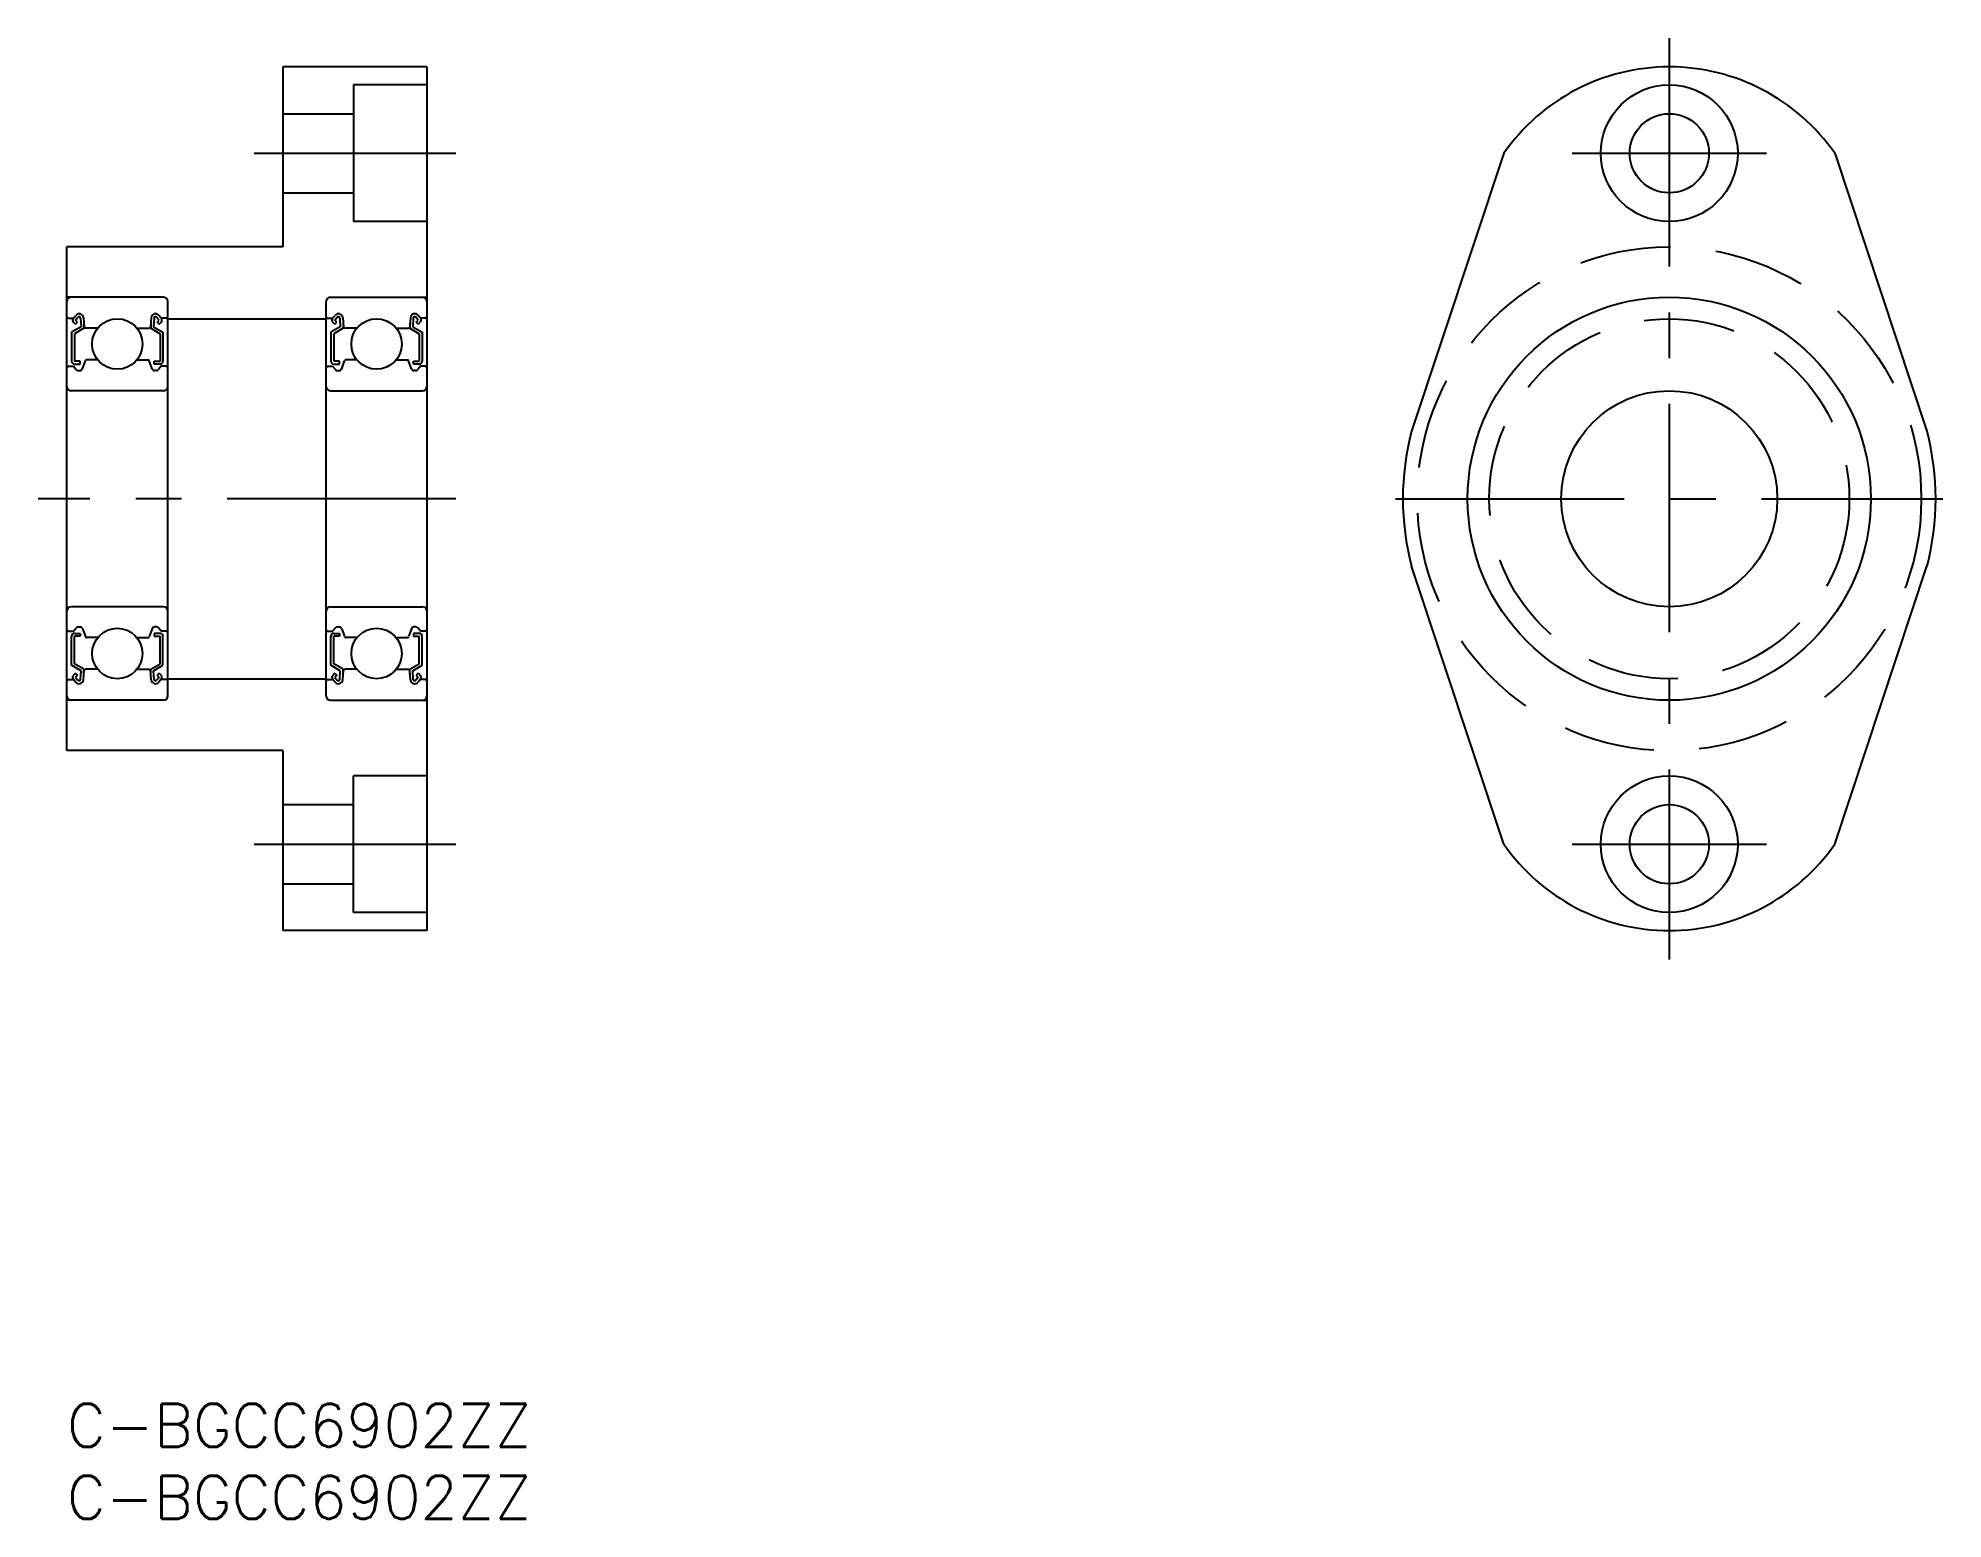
# Model space of a CAD drawing. Extents: x -2 to 130, y -8 to 95.
import ezdxf

# ---------------------------------------------------------------- set-up
doc = ezdxf.new("R2010")
doc.units = 0
doc.header["$LTSCALE"] = 0.5
doc.linetypes.add('CENTER', pattern=[50.8, 31.75, -6.35, 6.35, -6.35])
doc.linetypes.add('DASHED', pattern=[19.05, 12.7, -6.35])
for name, color, linetype in [('MSM_CENTER', 1, 'CENTER'), ('MSM_CONTINUOUS', 7, 'CONTINUOUS'), ('MSM_DASHED', 4, 'DASHED'), ('MSM_PART_NUMBER', 7, 'CONTINUOUS')]:
    doc.layers.add(name, color=color, linetype=linetype)
doc.styles.get("Standard").update_dxf_attribs({"font": 'txt.shx', "height": 3, "bigfont": 'bigfont.shx'})

# ---------------------------------------------------------------- blocks, each defined once
blk = doc.blocks.new('*U26')
at = {"layer": 'MSM_PART_NUMBER'}
blk.add_text('C-BGCC6902ZZ', height=3, dxfattribs=at).set_placement((0, -3))
blk = doc.blocks.new('*U27')
at = {"layer": 'MSM_PART_NUMBER'}
blk.add_text('C-BGCC6902ZZ', height=3, dxfattribs=at).set_placement((0, -8))

msp = doc.modelspace()

# ---------------------------------------------------------------- linework, layer by layer
at = {"layer": 'MSM_CENTER'}
for p, q in [((111.26, 94.87), (111.26, 30.87)), ((13, 86.87), (27, 86.87)), ((104.51, 86.87), (118.01, 86.87)), ((27, 62.87), (-2, 62.87)), ((92.26, 62.87), (130.26, 62.87)), ((13, 38.87), (27, 38.87)), ((104.51, 38.87), (118.01, 38.87))]:
    msp.add_line(p, q, dxfattribs=at)
at = {"layer": 'MSM_CONTINUOUS'}
for p, q in [((15, 92.87), (15, 80.37)), ((25, 92.87), (15, 92.87)), ((25, 92.87), (25, 32.87)), ((25, 91.62), (19.9, 91.62)), ((19.9, 91.62), (19.9, 82.12)), ((15, 89.62), (19.9, 89.62)), ((99.77, 86.87), (93.36, 67.56)), ((122.75, 86.87), (129.15, 67.56)), ((15, 84.12), (19.9, 84.12)), ((25, 82.12), (19.9, 82.12)), ((0, 45.37), (0, 80.37)), ((15, 80.37), (0, 80.37)), ((6.7, 76.87), (0, 76.87)), ((18.3, 76.87), (25, 76.87)), ((0.1, 75.42), (0.46, 75.42)), ((0.45, 75.41), (0.62, 75.61)), ((0.6, 75.28), (0.77, 75.48)), ((0.95, 75.42), (0.98, 74.82)), ((1.15, 75.45), (1.2, 74.81)), ((5.85, 75.45), (5.8, 74.81)), ((6.05, 75.42), (6.02, 74.82)), ((6.4, 75.28), (6.23, 75.48)), ((6.55, 75.41), (6.38, 75.61)), ((6.9, 75.42), (6.54, 75.42)), ((7, 49.17), (7, 76.57)), ((18, 49.17), (18, 76.57)), ((18.1, 75.42), (18.46, 75.42)), ((18.45, 75.41), (18.62, 75.61)), ((18.6, 75.28), (18.77, 75.48)), ((18.95, 75.42), (18.98, 74.82)), ((19.15, 75.45), (19.2, 74.81)), ((23.85, 75.45), (23.8, 74.81)), ((24.05, 75.42), (24.02, 74.82)), ((24.4, 75.28), (24.23, 75.48)), ((24.55, 75.41), (24.38, 75.61)), ((24.9, 75.42), (24.54, 75.42)), ((0.98, 74.82), (0.33, 74.45)), ((0.33, 74.45), (0.33, 72.42)), ((0.6, 75), (0.46, 75.14)), ((1.18, 74.71), (0.53, 74.33)), ((0.53, 74.33), (0.53, 72.42)), ((0.74, 75.14), (0.6, 75.28)), ((0.6, 75), (0.74, 75.14)), ((1.18, 75.07), (1.18, 74.71)), ((2.14, 74.72), (1.3, 74.72)), ((4.86, 74.72), (5.7, 74.72)), ((5.82, 75.07), (5.82, 74.71)), ((5.82, 74.71), (6.47, 74.33)), ((6.02, 74.82), (6.67, 74.45)), ((6.26, 75.14), (6.4, 75.28)), ((6.4, 75), (6.26, 75.14)), ((6.4, 75), (6.54, 75.14)), ((6.47, 74.33), (6.47, 72.42)), ((6.67, 74.45), (6.67, 72.42)), ((7, 75.37), (18, 75.37)), ((18.98, 74.82), (18.33, 74.45)), ((18.33, 74.45), (18.33, 72.42)), ((18.6, 75), (18.46, 75.14)), ((19.18, 74.71), (18.53, 74.33)), ((18.53, 74.33), (18.53, 72.42)), ((18.74, 75.14), (18.6, 75.28)), ((18.6, 75), (18.74, 75.14)), ((19.18, 75.07), (19.18, 74.71)), ((20.14, 74.72), (19.3, 74.72)), ((22.86, 74.72), (23.7, 74.72)), ((23.82, 75.07), (23.82, 74.71)), ((23.82, 74.71), (24.47, 74.33)), ((24.02, 74.82), (24.67, 74.45)), ((24.26, 75.14), (24.4, 75.28)), ((24.4, 75), (24.26, 75.14)), ((24.4, 75), (24.54, 75.14)), ((24.47, 74.33), (24.47, 72.42)), ((24.67, 74.45), (24.67, 72.42)), ((0.1, 72.07), (0.45, 72.07)), ((0.45, 72.07), (0.64, 71.84)), ((0.93, 72.42), (0.53, 72.42)), ((0.53, 72.22), (0.93, 72.22)), ((0.79, 71.77), (0.89, 71.77)), ((0.93, 72.22), (0.93, 72.42)), ((1.08, 71.9), (1.28, 72.46)), ((2.14, 72.52), (1.37, 72.52)), ((4.86, 72.52), (5.63, 72.52)), ((5.92, 71.9), (5.72, 72.46)), ((6.07, 72.42), (6.47, 72.42)), ((6.07, 72.22), (6.07, 72.42)), ((6.47, 72.22), (6.07, 72.22)), ((6.21, 71.77), (6.11, 71.77)), ((6.55, 72.07), (6.36, 71.84)), ((6.9, 72.07), (6.55, 72.07)), ((18.1, 72.07), (18.45, 72.07)), ((18.45, 72.07), (18.64, 71.84)), ((18.93, 72.42), (18.53, 72.42)), ((18.53, 72.22), (18.93, 72.22)), ((18.79, 71.77), (18.89, 71.77)), ((18.93, 72.22), (18.93, 72.42)), ((19.08, 71.9), (19.28, 72.46)), ((20.14, 72.52), (19.37, 72.52)), ((22.86, 72.52), (23.63, 72.52)), ((23.92, 71.9), (23.72, 72.46)), ((24.07, 72.42), (24.47, 72.42)), ((24.07, 72.22), (24.07, 72.42)), ((24.47, 72.22), (24.07, 72.22)), ((24.21, 71.77), (24.11, 71.77)), ((24.55, 72.07), (24.36, 71.84)), ((24.9, 72.07), (24.55, 72.07)), ((6.7, 70.37), (0.3, 70.37)), ((18.3, 70.37), (24.7, 70.37)), ((99.77, 38.87), (93.36, 58.18)), ((122.75, 38.87), (129.15, 58.18)), ((6.7, 55.37), (0.3, 55.37)), ((18.3, 55.37), (24.7, 55.37)), ((0.1, 53.67), (0.45, 53.67)), ((0.33, 51.3), (0.33, 53.32)), ((0.45, 53.67), (0.64, 53.9)), ((0.53, 53.52), (0.93, 53.52)), ((0.53, 51.41), (0.53, 53.32)), ((0.93, 53.32), (0.53, 53.32)), ((0.79, 53.97), (0.89, 53.97)), ((0.93, 53.52), (0.93, 53.32)), ((1.08, 53.84), (1.28, 53.29)), ((2.14, 53.22), (1.37, 53.22)), ((4.86, 53.22), (5.63, 53.22)), ((5.92, 53.84), (5.72, 53.29)), ((6.47, 53.52), (6.07, 53.52)), ((6.07, 53.52), (6.07, 53.32)), ((6.07, 53.32), (6.47, 53.32)), ((6.21, 53.97), (6.11, 53.97)), ((6.55, 53.67), (6.36, 53.9)), ((6.47, 51.41), (6.47, 53.32)), ((6.9, 53.67), (6.55, 53.67)), ((6.67, 51.3), (6.67, 53.32)), ((18.1, 53.67), (18.45, 53.67)), ((18.33, 51.3), (18.33, 53.32)), ((18.45, 53.67), (18.64, 53.9)), ((18.53, 53.52), (18.93, 53.52)), ((18.53, 51.41), (18.53, 53.32)), ((18.93, 53.32), (18.53, 53.32)), ((18.79, 53.97), (18.89, 53.97)), ((18.93, 53.52), (18.93, 53.32)), ((19.08, 53.84), (19.28, 53.29)), ((20.14, 53.22), (19.37, 53.22)), ((22.86, 53.22), (23.63, 53.22)), ((23.92, 53.84), (23.72, 53.29)), ((24.47, 53.52), (24.07, 53.52)), ((24.07, 53.52), (24.07, 53.32)), ((24.07, 53.32), (24.47, 53.32)), ((24.21, 53.97), (24.11, 53.97)), ((24.55, 53.67), (24.36, 53.9)), ((24.47, 51.41), (24.47, 53.32)), ((24.9, 53.67), (24.55, 53.67)), ((24.67, 51.3), (24.67, 53.32)), ((0.1, 50.32), (0.46, 50.32)), ((0.98, 50.92), (0.33, 51.3)), ((0.45, 50.34), (0.62, 50.13)), ((0.6, 50.75), (0.46, 50.61)), ((1.18, 51.04), (0.53, 51.41)), ((0.6, 50.75), (0.74, 50.61)), ((0.74, 50.61), (0.6, 50.46)), ((0.6, 50.46), (0.77, 50.26)), ((0.95, 50.32), (0.98, 50.92)), ((1.15, 50.3), (1.2, 50.93)), ((1.18, 50.68), (1.18, 51.04)), ((2.14, 51.02), (1.3, 51.02)), ((4.86, 51.02), (5.7, 51.02)), ((5.85, 50.3), (5.8, 50.93)), ((5.82, 51.04), (6.47, 51.41)), ((5.82, 50.68), (5.82, 51.04)), ((6.02, 50.92), (6.67, 51.3)), ((6.05, 50.32), (6.02, 50.92)), ((6.4, 50.46), (6.23, 50.26)), ((6.4, 50.75), (6.26, 50.61)), ((6.26, 50.61), (6.4, 50.46)), ((6.55, 50.34), (6.38, 50.13)), ((6.4, 50.75), (6.54, 50.61)), ((6.9, 50.32), (6.54, 50.32)), ((7, 50.37), (18, 50.37)), ((18.1, 50.32), (18.46, 50.32)), ((18.98, 50.92), (18.33, 51.3)), ((18.45, 50.34), (18.62, 50.13)), ((18.6, 50.75), (18.46, 50.61)), ((19.18, 51.04), (18.53, 51.41)), ((18.6, 50.75), (18.74, 50.61)), ((18.74, 50.61), (18.6, 50.46)), ((18.6, 50.46), (18.77, 50.26)), ((18.95, 50.32), (18.98, 50.92)), ((19.15, 50.3), (19.2, 50.93)), ((19.18, 50.68), (19.18, 51.04)), ((20.14, 51.02), (19.3, 51.02)), ((22.86, 51.02), (23.7, 51.02)), ((23.85, 50.3), (23.8, 50.93)), ((23.82, 51.04), (24.47, 51.41)), ((23.82, 50.68), (23.82, 51.04)), ((24.02, 50.92), (24.67, 51.3)), ((24.05, 50.32), (24.02, 50.92)), ((24.4, 50.46), (24.23, 50.26)), ((24.4, 50.75), (24.26, 50.61)), ((24.26, 50.61), (24.4, 50.46)), ((24.55, 50.34), (24.38, 50.13)), ((24.4, 50.75), (24.54, 50.61)), ((24.9, 50.32), (24.54, 50.32)), ((6.7, 48.87), (0, 48.87)), ((18.3, 48.87), (25, 48.87)), ((15, 45.37), (0, 45.37)), ((15, 45.37), (15, 32.87)), ((25, 43.62), (19.9, 43.62)), ((19.9, 34.12), (19.9, 43.62)), ((15, 41.62), (19.9, 41.62)), ((15, 36.12), (19.9, 36.12)), ((25, 34.12), (19.9, 34.12)), ((25, 32.87), (15, 32.87))]:
    msp.add_line(p, q, dxfattribs=at)
for centre, radius in [((111.26, 86.87), 4.75), ((111.26, 86.87), 2.75), ((111.26, 62.87), 14), ((3.5, 73.62), 1.75), ((21.5, 73.62), 1.75), ((111.26, 62.87), 7.5), ((3.5, 52.12), 1.75), ((21.5, 52.12), 1.75), ((111.26, 38.87), 4.75), ((111.26, 38.87), 2.75)]:
    msp.add_circle(centre, radius, dxfattribs=at)
for centre, radius, start, end in [((111.26, 78.87), 14, 34.8499, 145.1501), ((0.3, 76.57), 0.3, 90, 180), ((6.7, 76.57), 0.3, 0, 90), ((18.3, 76.57), 0.3, 90, 180), ((24.7, 76.57), 0.3, 0, 90), ((0.1, 75.52), 0.1, 180, 270), ((0.6, 75.28), 0.2, 140.1364, 224.998), ((0.85, 75.42), 0.3, 4.9347, 140.1364), ((0.85, 75.42), 0.1, 3.1017, 139.9503), ((6.15, 75.42), 0.3, 39.8636, 175.0653), ((6.15, 75.42), 0.1, 40.0497, 176.8983), ((6.4, 75.28), 0.2, 315.002, 39.8636), ((6.9, 75.52), 0.1, 270, 0), ((18.1, 75.52), 0.1, 180, 270), ((18.6, 75.28), 0.2, 140.1364, 224.998), ((18.85, 75.42), 0.3, 4.9347, 140.1364), ((18.85, 75.42), 0.1, 3.1017, 139.9503), ((24.15, 75.42), 0.3, 39.8636, 175.0653), ((24.15, 75.42), 0.1, 40.0497, 176.8983), ((24.4, 75.28), 0.2, 315.002, 39.8636), ((24.9, 75.52), 0.1, 270, 0), ((1.3, 74.82), 0.1, 184.9347, 270), ((5.7, 74.82), 0.1, 270, 355.0653), ((19.3, 74.82), 0.1, 184.9347, 270), ((23.7, 74.82), 0.1, 270, 355.0653), ((0.1, 71.97), 0.1, 90, 180), ((0.53, 72.42), 0.2, 180, 270), ((0.79, 71.97), 0.2, 219.9772, 270), ((0.89, 71.97), 0.2, 270, 339.9926), ((1.37, 72.42), 0.1, 90, 159.9926), ((5.63, 72.42), 0.1, 20.0074, 90), ((6.11, 71.97), 0.2, 200.0074, 270), ((6.21, 71.97), 0.2, 270, 320.0228), ((6.47, 72.42), 0.2, 270, 0), ((6.9, 71.97), 0.1, 0, 90), ((18.1, 71.97), 0.1, 90, 180), ((18.53, 72.42), 0.2, 180, 270), ((18.79, 71.97), 0.2, 219.9772, 270), ((18.89, 71.97), 0.2, 270, 339.9926), ((19.37, 72.42), 0.1, 90, 159.9926), ((23.63, 72.42), 0.1, 20.0074, 90), ((24.11, 71.97), 0.2, 200.0074, 270), ((24.21, 71.97), 0.2, 270, 320.0228), ((24.47, 72.42), 0.2, 270, 0), ((24.9, 71.97), 0.1, 0, 90), ((0.3, 70.67), 0.3, 180, 270), ((6.7, 70.67), 0.3, 270, 0), ((18.3, 70.67), 0.3, 180, 270), ((24.7, 70.67), 0.3, 270, 0), ((111.26, 62.87), 18.5, 165.3167, 194.6833), ((111.26, 62.87), 18.5, 345.3167, 14.6833), ((0.3, 55.07), 0.3, 90, 180), ((6.7, 55.07), 0.3, 0, 90), ((18.3, 55.07), 0.3, 90, 180), ((24.7, 55.07), 0.3, 0, 90), ((0.1, 53.77), 0.1, 180, 270), ((0.53, 53.32), 0.2, 90, 180), ((0.79, 53.77), 0.2, 90, 140.0228), ((0.89, 53.77), 0.2, 20.0074, 90), ((1.37, 53.32), 0.1, 200.0074, 270), ((5.63, 53.32), 0.1, 270, 339.9926), ((6.11, 53.77), 0.2, 90, 159.9926), ((6.21, 53.77), 0.2, 39.9772, 90), ((6.47, 53.32), 0.2, 0, 90), ((6.9, 53.77), 0.1, 270, 0), ((18.1, 53.77), 0.1, 180, 270), ((18.53, 53.32), 0.2, 90, 180), ((18.79, 53.77), 0.2, 90, 140.0228), ((18.89, 53.77), 0.2, 20.0074, 90), ((19.37, 53.32), 0.1, 200.0074, 270), ((23.63, 53.32), 0.1, 270, 339.9926), ((24.11, 53.77), 0.2, 90, 159.9926), ((24.21, 53.77), 0.2, 39.9772, 90), ((24.47, 53.32), 0.2, 0, 90), ((24.9, 53.77), 0.1, 270, 0), ((0.1, 50.22), 0.1, 90, 180), ((0.6, 50.46), 0.2, 135.002, 219.8636), ((0.85, 50.32), 0.3, 219.8636, 355.0653), ((0.85, 50.33), 0.1, 220.0497, 356.8983), ((1.3, 50.92), 0.1, 90, 175.0653), ((5.7, 50.92), 0.1, 4.9347, 90), ((6.15, 50.32), 0.3, 184.9347, 320.1364), ((6.15, 50.33), 0.1, 183.1017, 319.9503), ((6.4, 50.46), 0.2, 320.1364, 44.998), ((6.9, 50.22), 0.1, 0, 90), ((18.1, 50.22), 0.1, 90, 180), ((18.6, 50.46), 0.2, 135.002, 219.8636), ((18.85, 50.32), 0.3, 219.8636, 355.0653), ((18.85, 50.33), 0.1, 220.0497, 356.8983), ((19.3, 50.92), 0.1, 90, 175.0653), ((23.7, 50.92), 0.1, 4.9347, 90), ((24.15, 50.32), 0.3, 184.9347, 320.1364), ((24.15, 50.33), 0.1, 183.1017, 319.9503), ((24.4, 50.46), 0.2, 320.1364, 44.998), ((24.9, 50.22), 0.1, 0, 90), ((0.3, 49.17), 0.3, 180, 270), ((6.7, 49.17), 0.3, 270, 0), ((18.3, 49.17), 0.3, 180, 270), ((24.7, 49.17), 0.3, 270, 0), ((111.26, 46.87), 14, 214.8499, 325.1501)]:
    msp.add_arc(centre, radius, start, end, dxfattribs=at)
at = {"layer": 'MSM_DASHED'}
for radius in [17.5, 12.5]:
    msp.add_circle((111.26, 62.87), radius, dxfattribs=at)

# ---------------------------------------------------------------- block references
at = {"layer": 'MSM_CONTINUOUS'}
for name in ['*U26', '*U27']:
    msp.add_blockref(name, (0, 0), dxfattribs=at)

doc.saveas('drawing.dxf')
